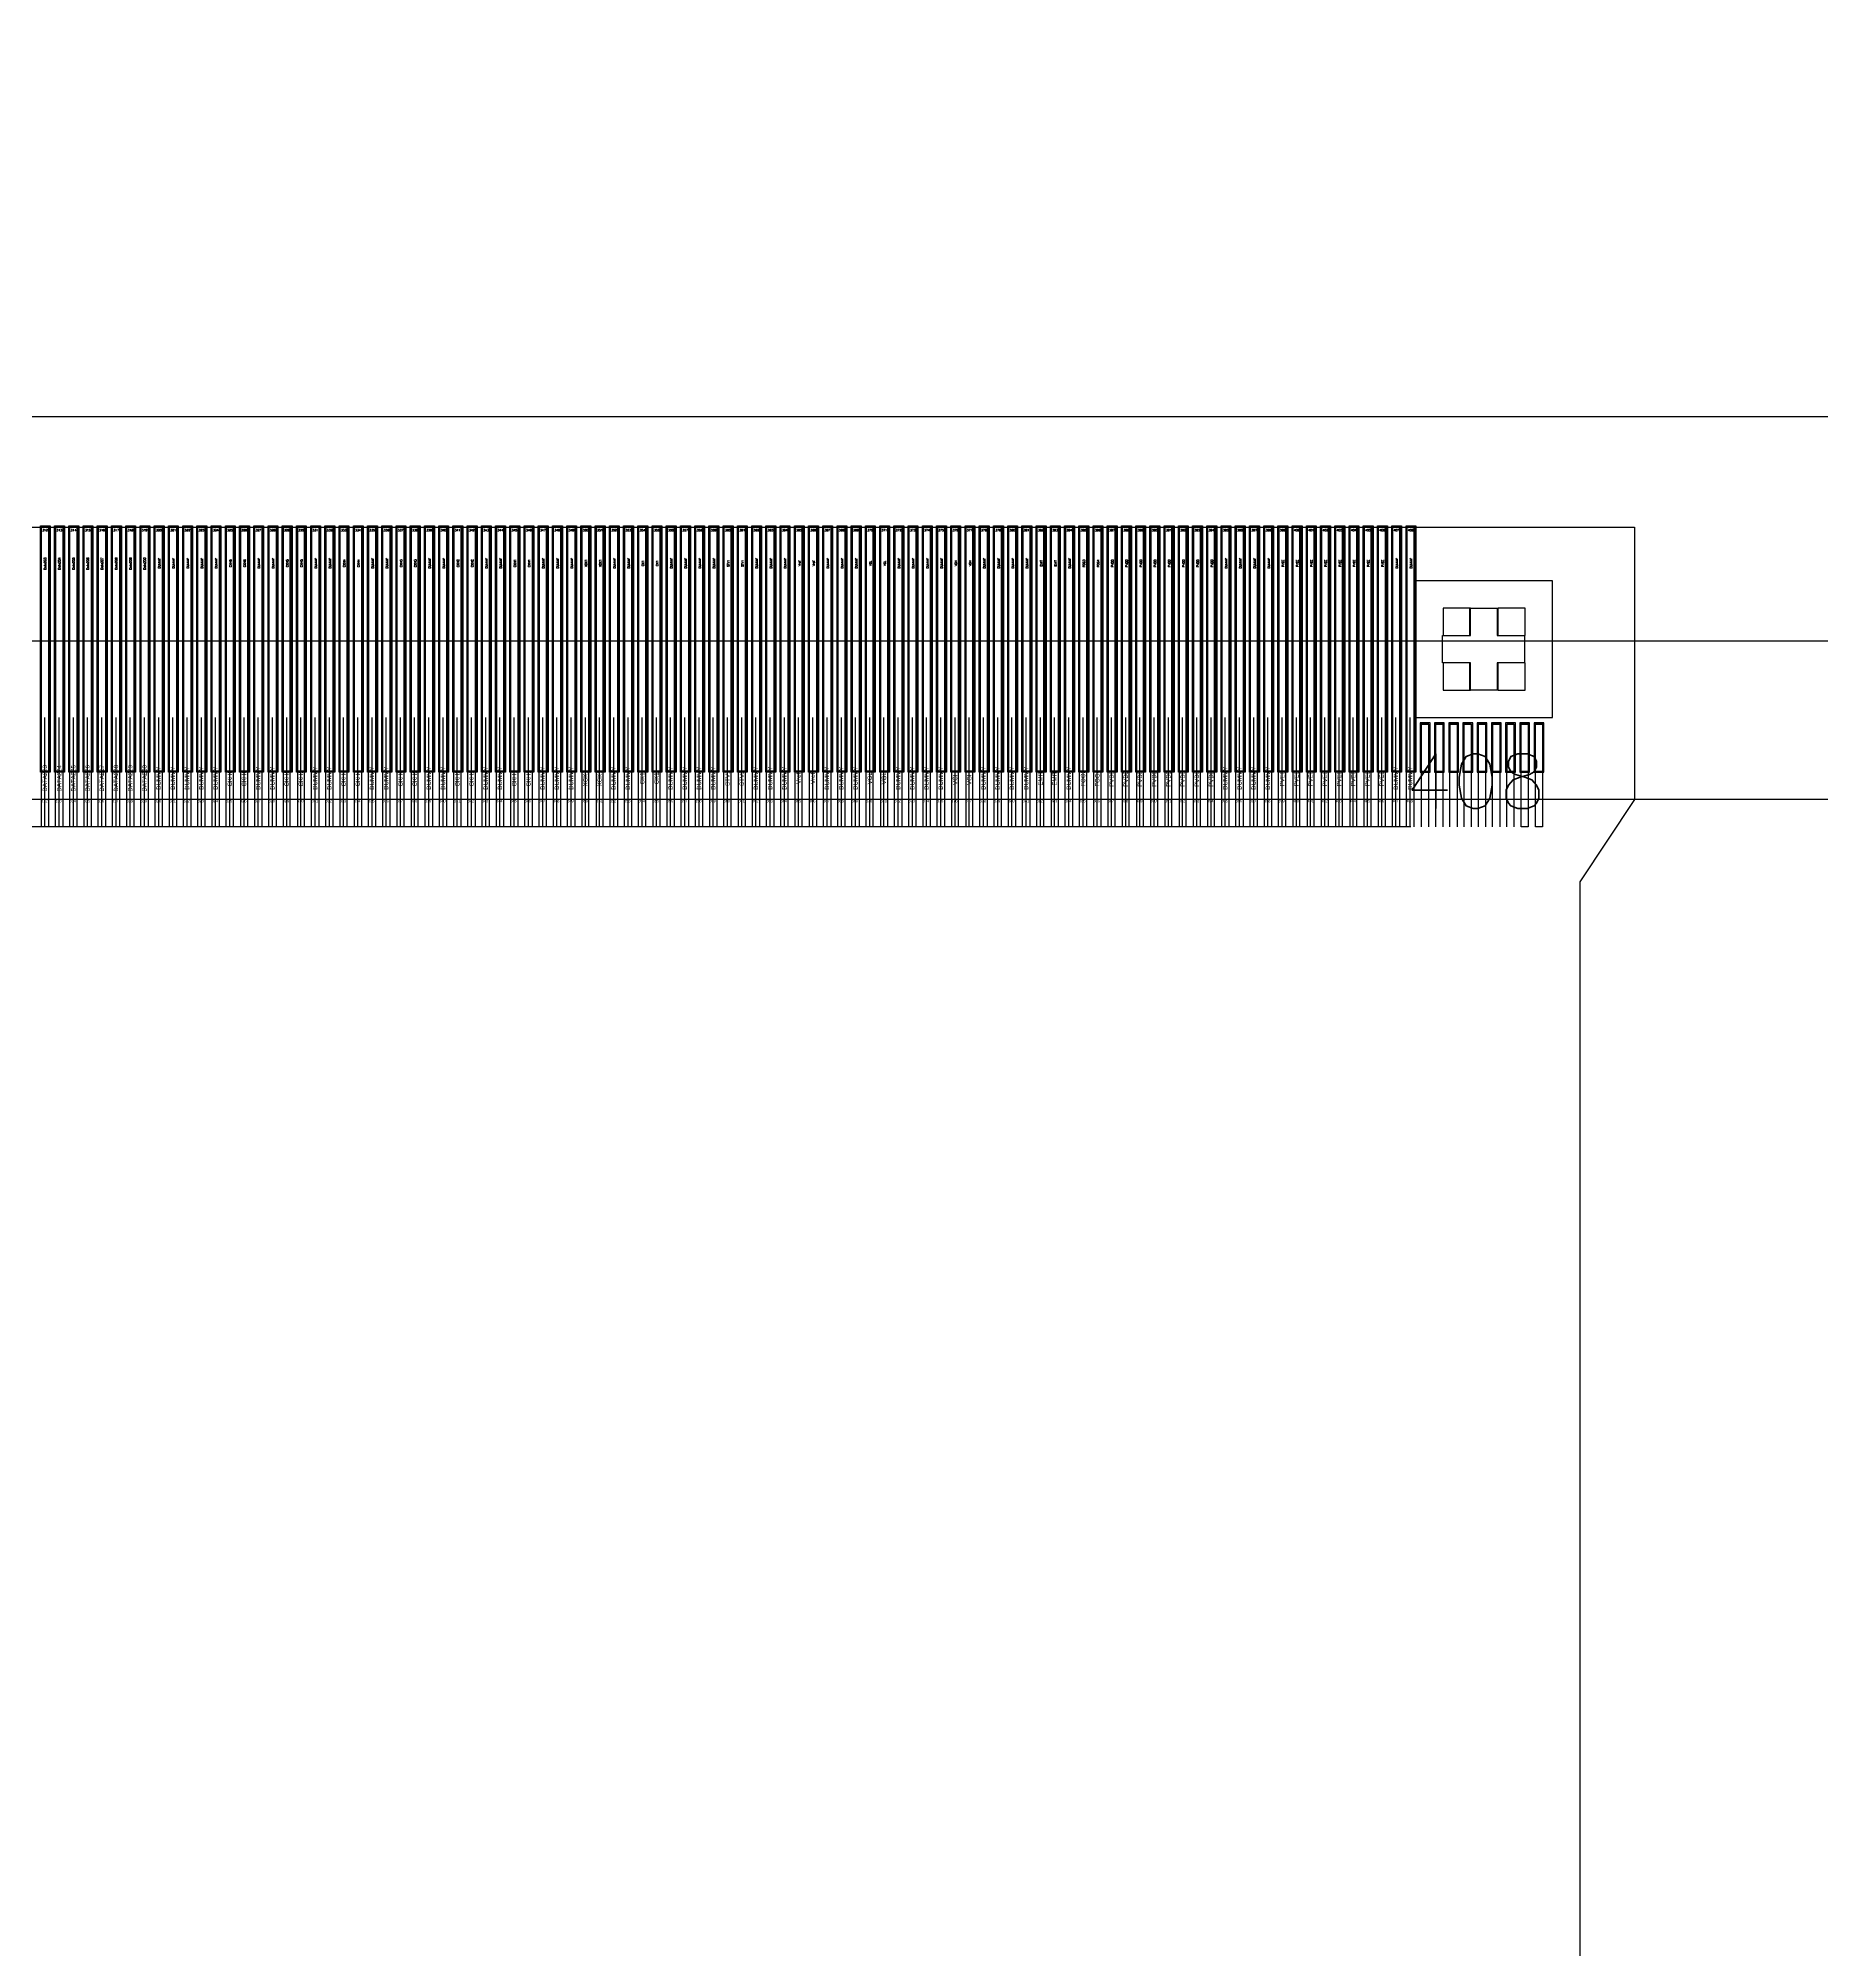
# Model space of a CAD drawing. Header units: millimetres. Extents: x -1677 to -687, y -1765 to -1070.
# Drawn here: x -1597.893 to -1594.633, y -1614.939 to -1611.446 of the extents above; entities that cross this region are included whole.
import ezdxf
from ezdxf.enums import TextEntityAlignment as Align

# ---------------------------------------------------------------- set-up
doc = ezdxf.new("R2010")
doc.units = ezdxf.units.MM
for name, color, linetype in [('01 Copper', 3, 'Continuous'), ('06 Leadnr', 6, 'Continuous'), ('07 Cutline', 4, 'Continuous'), ('12 Center_line', 1, 'Continuous'), ('COF', 4, 'Continuous'), ('L0', 1, 'Continuous'), ('L61', 4, 'Continuous'), ('L62', 40, 'Continuous'), ('lens', 6, 'Continuous')]:
    doc.layers.add(name, color=color, linetype=linetype)
doc.layers.add('10 OL pin no.', color=190, linetype='Continuous', lineweight=15)
doc.styles.add('MBC_Arial_Font', font='arial.ttf')
doc.styles.get("Standard").update_dxf_attribs({"font": 'txt.shx'})
doc.styles.add('TXT', font='txt.shx', dxfattribs={"bigfont": 'gbcbig.shx'})

# ---------------------------------------------------------------- blocks, each defined once
blk = doc.blocks.new('AAWERTERTERT')
at = {"layer": 'COF'}
for p, q in [((7011.1596, 3569.5125), (7011.1596, 3569.4625)), ((7011.2096, 3569.5125), (7011.1596, 3569.5125)), ((7011.2096, 3569.4625), (7011.2096, 3569.5125)), ((7011.1596, 3569.4625), (7011.1096, 3569.4625)), ((7011.1096, 3569.4625), (7011.1096, 3569.4125)), ((7011.2596, 3569.4625), (7011.2096, 3569.4625)), ((7011.2596, 3569.4125), (7011.2596, 3569.4625)), ((7011.1096, 3569.4125), (7011.1596, 3569.4125)), ((7011.1596, 3569.4125), (7011.1596, 3569.3625)), ((7011.2096, 3569.3625), (7011.2096, 3569.4125)), ((7011.2096, 3569.4125), (7011.2596, 3569.4125)), ((7011.1596, 3569.3625), (7011.2096, 3569.3625))]:
    blk.add_line(p, q, dxfattribs=at)
blk = doc.blocks.new('DFASDFAS')
at = {"layer": '01 Copper'}
for points in [[(-1330.8005, -1625.5686), (-1330.8005, -1625.0206)], [(-1330.7875, -1625.0206), (-1330.7875, -1625.5686)], [(-1330.7745, -1625.5686), (-1330.7745, -1625.0206)], [(-1330.7615, -1625.0206), (-1330.7615, -1625.5686)], [(-1330.7485, -1625.5686), (-1330.7485, -1625.0206)], [(-1330.7355, -1625.0206), (-1330.7355, -1625.5686)], [(-1330.7225, -1625.5686), (-1330.7225, -1625.0206)], [(-1330.7095, -1625.0206), (-1330.7095, -1625.5686)], [(-1330.6965, -1625.5686), (-1330.6965, -1625.0206)], [(-1330.6835, -1625.0206), (-1330.6835, -1625.5686)], [(-1330.6705, -1625.5686), (-1330.6705, -1625.0206)], [(-1330.6575, -1625.0206), (-1330.6575, -1625.5686)], [(-1330.6445, -1625.5686), (-1330.6445, -1625.0206)], [(-1330.6315, -1625.0206), (-1330.6315, -1625.5686)], [(-1330.6185, -1625.5686), (-1330.6185, -1625.0206)], [(-1330.6055, -1625.0206), (-1330.6055, -1625.5686)], [(-1330.5925, -1625.5686), (-1330.5925, -1625.0206)], [(-1330.5795, -1625.0206), (-1330.5795, -1625.5686)], [(-1330.5665, -1625.5686), (-1330.5665, -1625.0206)], [(-1330.5535, -1625.0206), (-1330.5535, -1625.5686)], [(-1330.5405, -1625.5686), (-1330.5405, -1625.0206)], [(-1330.5275, -1625.0206), (-1330.5275, -1625.5686)], [(-1330.5146, -1625.5686), (-1330.5146, -1625.0206)], [(-1330.5016, -1625.0206), (-1330.5016, -1625.5686)], [(-1330.4886, -1625.5686), (-1330.4886, -1625.0206)], [(-1330.4756, -1625.0206), (-1330.4756, -1625.5686)], [(-1330.4626, -1625.5686), (-1330.4626, -1625.0206)], [(-1330.4496, -1625.5686), (-1330.4496, -1625.0206)], [(-1330.4366, -1625.0206), (-1330.4366, -1625.5686)], [(-1330.4236, -1625.0206), (-1330.4236, -1625.5686)], [(-1330.4106, -1625.5686), (-1330.4106, -1625.0206)], [(-1330.3976, -1625.0206), (-1330.3976, -1625.5686)], [(-1330.3846, -1625.5686), (-1330.3846, -1625.0206)], [(-1330.3716, -1625.0206), (-1330.3716, -1625.5686)], [(-1330.3586, -1625.0206), (-1330.3586, -1625.5686)], [(-1330.3456, -1625.5686), (-1330.3456, -1625.0206)], [(-1330.3326, -1625.0206), (-1330.3326, -1625.5686)], [(-1330.3196, -1625.5686), (-1330.3196, -1625.0206)], [(-1330.3066, -1625.5686), (-1330.3066, -1625.0206)], [(-1330.2936, -1625.0206), (-1330.2936, -1625.5686)], [(-1330.2806, -1625.5686), (-1330.2806, -1625.0206)], [(-1330.2676, -1625.0206), (-1330.2676, -1625.5686)], [(-1330.2546, -1625.5686), (-1330.2546, -1625.0206)], [(-1330.2416, -1625.5686), (-1330.2416, -1625.0206)], [(-1330.2286, -1625.0206), (-1330.2286, -1625.5686)], [(-1330.2156, -1625.0206), (-1330.2156, -1625.5686)], [(-1330.2026, -1625.5686), (-1330.2026, -1625.0206)], [(-1330.1896, -1625.0206), (-1330.1896, -1625.5686)], [(-1330.1766, -1625.5686), (-1330.1766, -1625.0206)], [(-1330.1636, -1625.0206), (-1330.1636, -1625.5686)], [(-1330.1506, -1625.0206), (-1330.1506, -1625.5686)], [(-1330.1376, -1625.5686), (-1330.1376, -1625.0206)], [(-1330.1247, -1625.0206), (-1330.1247, -1625.5686)], [(-1330.1117, -1625.5686), (-1330.1117, -1625.0206)], [(-1330.0987, -1625.5686), (-1330.0987, -1625.0206)], [(-1330.0857, -1625.0206), (-1330.0857, -1625.5686)], [(-1330.0727, -1625.5686), (-1330.0727, -1625.0206)], [(-1330.0597, -1625.0206), (-1330.0597, -1625.5686)], [(-1330.0467, -1625.5686), (-1330.0467, -1625.0206)], [(-1330.0337, -1625.0206), (-1330.0337, -1625.5686)], [(-1330.0207, -1625.5686), (-1330.0207, -1625.0206)], [(-1330.0077, -1625.0206), (-1330.0077, -1625.5686)], [(-1329.9947, -1625.5686), (-1329.9947, -1625.0206)], [(-1329.9817, -1625.0206), (-1329.9817, -1625.5686)], [(-1329.9687, -1625.5686), (-1329.9687, -1625.0206)], [(-1329.9557, -1625.0206), (-1329.9557, -1625.5686)], [(-1329.9427, -1625.5686), (-1329.9427, -1625.0206)], [(-1329.9297, -1625.0206), (-1329.9297, -1625.5686)], [(-1329.9167, -1625.5686), (-1329.9167, -1625.0206)], [(-1329.9037, -1625.0206), (-1329.9037, -1625.5686)], [(-1329.8907, -1625.5686), (-1329.8907, -1625.0206)], [(-1329.8777, -1625.0206), (-1329.8777, -1625.5686)], [(-1329.8647, -1625.5686), (-1329.8647, -1625.0206)], [(-1329.8517, -1625.0206), (-1329.8517, -1625.5686)], [(-1329.8387, -1625.5686), (-1329.8387, -1625.0206)], [(-1329.8257, -1625.0206), (-1329.8257, -1625.5686)], [(-1329.8127, -1625.0206), (-1329.8127, -1625.5686)], [(-1329.7997, -1625.5686), (-1329.7997, -1625.0206)], [(-1329.7867, -1625.0206), (-1329.7867, -1625.5686)], [(-1329.7737, -1625.5686), (-1329.7737, -1625.0206)], [(-1329.7607, -1625.5686), (-1329.7607, -1625.0206)], [(-1329.7477, -1625.0206), (-1329.7477, -1625.5686)], [(-1329.7347, -1625.5686), (-1329.7347, -1625.0206)], [(-1329.7217, -1625.0206), (-1329.7217, -1625.5686)], [(-1329.7088, -1625.5686), (-1329.7088, -1625.0206)], [(-1329.6958, -1625.5686), (-1329.6958, -1625.0206)], [(-1329.6828, -1625.0206), (-1329.6828, -1625.5686)], [(-1329.6698, -1625.0206), (-1329.6698, -1625.5686)], [(-1329.6568, -1625.5686), (-1329.6568, -1625.0206)], [(-1329.6438, -1625.0206), (-1329.6438, -1625.5686)], [(-1329.6308, -1625.5686), (-1329.6308, -1625.0206)], [(-1329.6178, -1625.0206), (-1329.6178, -1625.5686)], [(-1329.6048, -1625.5686), (-1329.6048, -1625.0206)], [(-1329.5918, -1625.0206), (-1329.5918, -1625.5686)], [(-1329.5788, -1625.5686), (-1329.5788, -1625.0206)], [(-1329.5658, -1625.0206), (-1329.5658, -1625.5686)], [(-1329.5528, -1625.5686), (-1329.5528, -1625.0206)], [(-1329.5398, -1625.5686), (-1329.5398, -1625.0206)], [(-1329.5268, -1625.0206), (-1329.5268, -1625.5686)], [(-1329.5138, -1625.0206), (-1329.5138, -1625.5686)], [(-1329.5008, -1625.5686), (-1329.5008, -1625.0206)], [(-1329.4878, -1625.0206), (-1329.4878, -1625.5686)], [(-1329.4748, -1625.5686), (-1329.4748, -1625.0206)], [(-1329.4618, -1625.0206), (-1329.4618, -1625.5686)], [(-1329.4488, -1625.5686), (-1329.4488, -1625.0206)], [(-1329.4358, -1625.0206), (-1329.4358, -1625.5686)], [(-1329.4228, -1625.5686), (-1329.4228, -1625.0206)], [(-1329.4098, -1625.5686), (-1329.4098, -1625.0206)], [(-1329.3968, -1625.0206), (-1329.3968, -1625.5686)], [(-1329.3838, -1625.0206), (-1329.3838, -1625.5686)], [(-1329.3708, -1625.5686), (-1329.3708, -1625.0206)], [(-1329.3578, -1625.0206), (-1329.3578, -1625.5686)], [(-1329.3448, -1625.5686), (-1329.3448, -1625.0206)], [(-1329.3318, -1625.0206), (-1329.3318, -1625.5686)], [(-1329.3189, -1625.5686), (-1329.3189, -1625.0206)], [(-1329.3059, -1625.0206), (-1329.3059, -1625.5686)], [(-1329.2929, -1625.5686), (-1329.2929, -1625.0206)], [(-1329.2799, -1625.5686), (-1329.2799, -1625.0206)], [(-1329.2669, -1625.0206), (-1329.2669, -1625.5686)], [(-1329.2539, -1625.0206), (-1329.2539, -1625.5686)], [(-1329.2409, -1625.5686), (-1329.2409, -1625.0206)], [(-1329.2279, -1625.0206), (-1329.2279, -1625.5686)], [(-1329.2149, -1625.5686), (-1329.2149, -1625.0206)], [(-1329.2019, -1625.0206), (-1329.2019, -1625.5686)], [(-1329.1889, -1625.5686), (-1329.1889, -1625.0206)], [(-1329.1759, -1625.0206), (-1329.1759, -1625.5686)], [(-1329.1629, -1625.5686), (-1329.1629, -1625.0206)], [(-1329.1499, -1625.0206), (-1329.1499, -1625.5686)], [(-1329.1369, -1625.0206), (-1329.1369, -1625.5686)], [(-1329.1239, -1625.5686), (-1329.1239, -1625.0206)], [(-1329.1109, -1625.0206), (-1329.1109, -1625.5686)], [(-1329.0979, -1625.5686), (-1329.0979, -1625.0206)], [(-1329.0849, -1625.5686), (-1329.0849, -1625.0206)], [(-1329.0719, -1625.0206), (-1329.0719, -1625.5686)], [(-1329.0589, -1625.5686), (-1329.0589, -1625.0206)], [(-1329.0459, -1625.0206), (-1329.0459, -1625.5686)], [(-1329.0329, -1625.5686), (-1329.0329, -1625.0206)], [(-1329.0199, -1625.0206), (-1329.0199, -1625.5686)], [(-1329.0069, -1625.5686), (-1329.0069, -1625.0206)], [(-1328.9939, -1625.0206), (-1328.9939, -1625.5686)], [(-1328.9809, -1625.5686), (-1328.9809, -1625.0206)], [(-1328.9679, -1625.5686), (-1328.9679, -1625.0206)], [(-1328.9549, -1625.0206), (-1328.9549, -1625.5686)], [(-1328.9419, -1625.0206), (-1328.9419, -1625.5686)], [(-1328.929, -1625.5686), (-1328.929, -1625.0206)], [(-1328.916, -1625.0206), (-1328.916, -1625.5686)], [(-1328.903, -1625.5686), (-1328.903, -1625.0206)], [(-1328.89, -1625.0206), (-1328.89, -1625.5686)], [(-1328.877, -1625.5686), (-1328.877, -1625.0206)], [(-1328.864, -1625.0206), (-1328.864, -1625.5686)], [(-1328.851, -1625.0206), (-1328.851, -1625.5686)], [(-1328.838, -1625.5686), (-1328.838, -1625.0206)], [(-1328.825, -1625.0206), (-1328.825, -1625.5686)], [(-1328.812, -1625.5686), (-1328.812, -1625.0206)], [(-1328.799, -1625.0206), (-1328.799, -1625.5686)], [(-1328.786, -1625.5686), (-1328.786, -1625.0206)], [(-1328.773, -1625.0206), (-1328.773, -1625.5686)], [(-1328.76, -1625.5686), (-1328.76, -1625.0206)], [(-1328.747, -1625.0206), (-1328.747, -1625.5686)], [(-1328.734, -1625.5686), (-1328.734, -1625.0206)], [(-1328.721, -1625.0206), (-1328.721, -1625.5686)], [(-1328.708, -1625.5686), (-1328.708, -1625.0206)], [(-1328.695, -1625.0206), (-1328.695, -1625.5686)], [(-1328.682, -1625.5686), (-1328.682, -1625.0206)], [(-1328.669, -1625.0206), (-1328.669, -1625.5686)], [(-1328.656, -1625.5686), (-1328.656, -1625.0206)], [(-1328.643, -1625.5686), (-1328.643, -1625.0206)], [(-1328.63, -1625.0206), (-1328.63, -1625.5686)], [(-1328.617, -1625.5686), (-1328.617, -1625.0206)], [(-1328.604, -1625.0206), (-1328.604, -1625.5686)], [(-1328.591, -1625.5686), (-1328.591, -1625.0206)], [(-1328.578, -1625.0206), (-1328.578, -1625.5686)], [(-1328.565, -1625.5686), (-1328.565, -1625.0206)], [(-1328.552, -1625.0206), (-1328.552, -1625.5686)], [(-1328.539, -1625.5686), (-1328.539, -1625.0206)], [(-1328.526, -1625.5686), (-1328.526, -1625.0206)], [(-1328.5131, -1625.0206), (-1328.5131, -1625.5686)], [(-1328.5001, -1625.5686), (-1328.5001, -1625.0206)], [(-1328.4871, -1625.0206), (-1328.4871, -1625.5686)], [(-1328.4741, -1625.5686), (-1328.4741, -1625.0206)], [(-1328.4611, -1625.0206), (-1328.4611, -1625.5686)], [(-1328.4481, -1625.5686), (-1328.4481, -1625.0206)], [(-1328.4351, -1625.0206), (-1328.4351, -1625.5686)], [(-1328.4221, -1625.5686), (-1328.4221, -1625.0206)], [(-1328.4091, -1625.0206), (-1328.4091, -1625.5686)], [(-1328.3961, -1625.5686), (-1328.3961, -1625.0206)], [(-1328.3831, -1625.0206), (-1328.3831, -1625.5686)], [(-1328.3701, -1625.5686), (-1328.3701, -1625.0206)], [(-1328.3571, -1625.0206), (-1328.3571, -1625.5686)], [(-1328.3441, -1625.0206), (-1328.3441, -1625.5686)], [(-1328.3311, -1625.5686), (-1328.3311, -1625.0206)], [(-1328.3181, -1625.0206), (-1328.3181, -1625.5686)], [(-1328.3051, -1625.5686), (-1328.3051, -1625.0206)], [(-1328.2921, -1625.0206), (-1328.2921, -1625.5686)], [(-1328.2778, -1625.5686), (-1328.2778, -1625.3806), (-1328.2648, -1625.3806), (-1328.2648, -1625.5686)], [(-1328.2518, -1625.5686), (-1328.2518, -1625.3806), (-1328.2388, -1625.3806), (-1328.2388, -1625.5686)], [(-1328.2258, -1625.5686), (-1328.2258, -1625.3806), (-1328.2128, -1625.3806), (-1328.2128, -1625.5686)], [(-1328.1998, -1625.5686), (-1328.1998, -1625.3806), (-1328.1868, -1625.3806), (-1328.1868, -1625.5686)], [(-1328.1738, -1625.5686), (-1328.1738, -1625.3806), (-1328.1608, -1625.3806), (-1328.1608, -1625.5686)], [(-1328.1478, -1625.5686), (-1328.1478, -1625.3806), (-1328.1348, -1625.3806), (-1328.1348, -1625.5686)], [(-1328.1218, -1625.5686), (-1328.1218, -1625.3806), (-1328.1088, -1625.3806), (-1328.1088, -1625.5686)]]:
    blk.add_lwpolyline(points, dxfattribs=at)
for points in [[(-1328.0896, -1625.2186), (-1328.0896, -1625.2686), (-1328.1396, -1625.2686), (-1328.1396, -1625.3186), (-1328.1896, -1625.3186), (-1328.1896, -1625.2686), (-1328.2396, -1625.2686), (-1328.2396, -1625.2186), (-1328.1896, -1625.2186), (-1328.1896, -1625.1686), (-1328.1396, -1625.1686), (-1328.1396, -1625.2186)], [(-1328.0958, -1625.3806), (-1328.0828, -1625.3806), (-1328.0828, -1625.5686), (-1328.0958, -1625.5686)], [(-1328.0698, -1625.3806), (-1328.0568, -1625.3806), (-1328.0568, -1625.5686), (-1328.0698, -1625.5686)]]:
    blk.add_lwpolyline(points, close=True, dxfattribs=at)
at = {"layer": '07 Cutline'}
blk.add_lwpolyline([(-1339.2883, -1625.0206), (-1327.8883, -1625.0206), (-1327.8883, -1625.5186), (-1327.9883, -1625.6686), (-1327.9883, -1633.0101), (-1328.8596, -1634.5237), (-1328.8596, -1636.6123, -0.414214), (-1329.0596, -1636.8123), (-1340.1396, -1636.8123, -0.414214), (-1340.3396, -1636.6123), (-1340.3396, -1634.5237), (-1339.1883, -1633.0101), (-1339.1883, -1625.6686), (-1339.2883, -1625.5186)], format="xyb", close=True, dxfattribs=at)
at = {"layer": '12 Center_line'}
for p, q in [((-1330.794, -1625.5686), (-1330.794, -1625.3686)), ((-1330.768, -1625.5686), (-1330.768, -1625.3686)), ((-1330.742, -1625.5686), (-1330.742, -1625.3686)), ((-1330.716, -1625.5686), (-1330.716, -1625.3686)), ((-1330.69, -1625.5686), (-1330.69, -1625.3686)), ((-1330.664, -1625.5686), (-1330.664, -1625.3686)), ((-1330.638, -1625.5686), (-1330.638, -1625.3686)), ((-1330.612, -1625.5686), (-1330.612, -1625.3686)), ((-1330.586, -1625.5686), (-1330.586, -1625.3686)), ((-1330.56, -1625.5686), (-1330.56, -1625.3686)), ((-1330.534, -1625.5686), (-1330.534, -1625.3686)), ((-1330.5081, -1625.5686), (-1330.5081, -1625.3686)), ((-1330.4821, -1625.5686), (-1330.4821, -1625.3686)), ((-1330.4561, -1625.5686), (-1330.4561, -1625.3686)), ((-1330.4301, -1625.5686), (-1330.4301, -1625.3686)), ((-1330.4041, -1625.5686), (-1330.4041, -1625.3686)), ((-1330.3781, -1625.5686), (-1330.3781, -1625.3686)), ((-1330.3521, -1625.5686), (-1330.3521, -1625.3686)), ((-1330.3261, -1625.5686), (-1330.3261, -1625.3686)), ((-1330.3001, -1625.5686), (-1330.3001, -1625.3686)), ((-1330.2741, -1625.5686), (-1330.2741, -1625.3686)), ((-1330.2481, -1625.5686), (-1330.2481, -1625.3686)), ((-1330.2221, -1625.5686), (-1330.2221, -1625.3686)), ((-1330.1961, -1625.5686), (-1330.1961, -1625.3686)), ((-1330.1701, -1625.5686), (-1330.1701, -1625.3686)), ((-1330.1441, -1625.5686), (-1330.1441, -1625.3686)), ((-1330.1182, -1625.5686), (-1330.1182, -1625.3686)), ((-1330.0922, -1625.5686), (-1330.0922, -1625.3686)), ((-1330.0662, -1625.5686), (-1330.0662, -1625.3686)), ((-1330.0402, -1625.5686), (-1330.0402, -1625.3686)), ((-1330.0142, -1625.5686), (-1330.0142, -1625.3686)), ((-1329.9882, -1625.5686), (-1329.9882, -1625.3686)), ((-1329.9622, -1625.5686), (-1329.9622, -1625.3686)), ((-1329.9362, -1625.5686), (-1329.9362, -1625.3686)), ((-1329.9102, -1625.5686), (-1329.9102, -1625.3686)), ((-1329.8842, -1625.5686), (-1329.8842, -1625.3686)), ((-1329.8582, -1625.5686), (-1329.8582, -1625.3686)), ((-1329.8322, -1625.5686), (-1329.8322, -1625.3686)), ((-1329.8062, -1625.5686), (-1329.8062, -1625.3686)), ((-1329.7802, -1625.5686), (-1329.7802, -1625.3686)), ((-1329.7542, -1625.5686), (-1329.7542, -1625.3686)), ((-1329.7282, -1625.5686), (-1329.7282, -1625.3686)), ((-1329.7023, -1625.5686), (-1329.7023, -1625.3686)), ((-1329.6763, -1625.5686), (-1329.6763, -1625.3686)), ((-1329.6503, -1625.5686), (-1329.6503, -1625.3686)), ((-1329.6243, -1625.5686), (-1329.6243, -1625.3686)), ((-1329.5983, -1625.5686), (-1329.5983, -1625.3686)), ((-1329.5723, -1625.5686), (-1329.5723, -1625.3686)), ((-1329.5463, -1625.5686), (-1329.5463, -1625.3686)), ((-1329.5203, -1625.5686), (-1329.5203, -1625.3686)), ((-1329.4943, -1625.5686), (-1329.4943, -1625.3686)), ((-1329.4683, -1625.5686), (-1329.4683, -1625.3686)), ((-1329.4423, -1625.5686), (-1329.4423, -1625.3686)), ((-1329.4163, -1625.5686), (-1329.4163, -1625.3686)), ((-1329.3903, -1625.5686), (-1329.3903, -1625.3686)), ((-1329.3643, -1625.5686), (-1329.3643, -1625.3686)), ((-1329.3383, -1625.5686), (-1329.3383, -1625.3686)), ((-1329.3124, -1625.5686), (-1329.3124, -1625.3686)), ((-1329.2864, -1625.5686), (-1329.2864, -1625.3686)), ((-1329.2604, -1625.5686), (-1329.2604, -1625.3686)), ((-1329.2344, -1625.5686), (-1329.2344, -1625.3686)), ((-1329.2084, -1625.5686), (-1329.2084, -1625.3686)), ((-1329.1824, -1625.5686), (-1329.1824, -1625.3686)), ((-1329.1564, -1625.5686), (-1329.1564, -1625.3686)), ((-1329.1304, -1625.5686), (-1329.1304, -1625.3686)), ((-1329.1044, -1625.5686), (-1329.1044, -1625.3686)), ((-1329.0784, -1625.5686), (-1329.0784, -1625.3686)), ((-1329.0524, -1625.5686), (-1329.0524, -1625.3686)), ((-1329.0264, -1625.5686), (-1329.0264, -1625.3686)), ((-1329.0004, -1625.5686), (-1329.0004, -1625.3686)), ((-1328.9744, -1625.5686), (-1328.9744, -1625.3686)), ((-1328.9484, -1625.5686), (-1328.9484, -1625.3686)), ((-1328.9225, -1625.5686), (-1328.9225, -1625.3686)), ((-1328.8965, -1625.5686), (-1328.8965, -1625.3686)), ((-1328.8705, -1625.5686), (-1328.8705, -1625.3686)), ((-1328.8445, -1625.5686), (-1328.8445, -1625.3686)), ((-1328.8185, -1625.5686), (-1328.8185, -1625.3686)), ((-1328.7925, -1625.5686), (-1328.7925, -1625.3686)), ((-1328.7665, -1625.5686), (-1328.7665, -1625.3686)), ((-1328.7405, -1625.5686), (-1328.7405, -1625.3686)), ((-1328.7145, -1625.5686), (-1328.7145, -1625.3686)), ((-1328.6885, -1625.5686), (-1328.6885, -1625.3686)), ((-1328.6625, -1625.5686), (-1328.6625, -1625.3686)), ((-1328.6365, -1625.5686), (-1328.6365, -1625.3686)), ((-1328.6105, -1625.5686), (-1328.6105, -1625.3686)), ((-1328.5845, -1625.5686), (-1328.5845, -1625.3686)), ((-1328.5585, -1625.5686), (-1328.5585, -1625.3686)), ((-1328.5325, -1625.5686), (-1328.5325, -1625.3686)), ((-1328.5066, -1625.5686), (-1328.5066, -1625.3686)), ((-1328.4806, -1625.5686), (-1328.4806, -1625.3686)), ((-1328.4546, -1625.5686), (-1328.4546, -1625.3686)), ((-1328.4286, -1625.5686), (-1328.4286, -1625.3686)), ((-1328.4026, -1625.5686), (-1328.4026, -1625.3686)), ((-1328.3766, -1625.5686), (-1328.3766, -1625.3686)), ((-1328.3506, -1625.5686), (-1328.3506, -1625.3686)), ((-1328.3246, -1625.5686), (-1328.3246, -1625.3686)), ((-1328.2986, -1625.5686), (-1328.2986, -1625.3686)), ((-1328.2973, -1625.5686), (-1338.8793, -1625.5686))]:
    blk.add_line(p, q, dxfattribs=at)
at = {"layer": 'COF', "xscale": -1}
blk.add_blockref('AAWERTERTERT', (5683.0199, -5194.681), dxfattribs=at)
at = {"layer": '06 Leadnr', "style": 'MBC_Arial_Font'}
for s, p in [('DATA223', (-1330.7942, -1625.4797)), ('DATA224', (-1330.768, -1625.4797)), ('DATA225', (-1330.7422, -1625.4797)), ('DATA226', (-1330.7162, -1625.4797)), ('DATA227', (-1330.6901, -1625.4797)), ('DATA228', (-1330.6642, -1625.4797)), ('DATA229', (-1330.6382, -1625.4797)), ('DATA230', (-1330.6122, -1625.4797)), ('DUMMY', (-1330.5862, -1625.4797)), ('DUMMY', (-1330.5603, -1625.4797)), ('DUMMY', (-1330.5343, -1625.4797)), ('DUMMY', (-1330.5083, -1625.4797)), ('DUMMY', (-1330.4823, -1625.4797)), ('CKH6', (-1330.4561, -1625.4797)), ('CKH6', (-1330.4301, -1625.4797)), ('DUMMY', (-1330.4043, -1625.4797)), ('DUMMY', (-1330.3783, -1625.4797)), ('CKH5', (-1330.3522, -1625.4797)), ('CKH5', (-1330.3262, -1625.4797)), ('DUMMY', (-1330.3003, -1625.4797)), ('DUMMY', (-1330.2743, -1625.4797)), ('CKH4', (-1330.2482, -1625.4797)), ('CKH4', (-1330.2222, -1625.4797)), ('DUMMY', (-1330.1963, -1625.4797)), ('DUMMY', (-1330.1704, -1625.4797)), ('CKH3', (-1330.1442, -1625.4797)), ('CKH3', (-1330.1182, -1625.4797)), ('DUMMY', (-1330.0924, -1625.4797)), ('DUMMY', (-1330.0664, -1625.4797)), ('CKH2', (-1330.0402, -1625.4797)), ('CKH2', (-1330.0143, -1625.4797)), ('DUMMY', (-1329.9884, -1625.4797)), ('DUMMY', (-1329.9624, -1625.4797)), ('CKH1', (-1329.9363, -1625.4797)), ('CKH1', (-1329.9103, -1625.4797)), ('DUMMY', (-1329.8844, -1625.4797)), ('DUMMY', (-1329.8584, -1625.4797)), ('DUMMY', (-1329.8324, -1625.4797)), ('XCK1', (-1329.8063, -1625.4797)), ('XCK1', (-1329.7803, -1625.4797)), ('DUMMY', (-1329.7545, -1625.4797)), ('DUMMY', (-1329.7285, -1625.4797)), ('CK1', (-1329.7023, -1625.4797)), ('CK1', (-1329.6763, -1625.4797)), ('DUMMY', (-1329.6505, -1625.4797)), ('DUMMY', (-1329.6245, -1625.4797)), ('DUMMY', (-1329.5985, -1625.4797)), ('DUMMY', (-1329.5725, -1625.4797)), ('STV1', (-1329.5464, -1625.4797)), ('STV1', (-1329.5204, -1625.4797)), ('DUMMY', (-1329.4945, -1625.4797)), ('DUMMY', (-1329.4685, -1625.4797)), ('DUMMY', (-1329.4425, -1625.4797)), ('Vref', (-1329.4164, -1625.4797)), ('Vref', (-1329.3904, -1625.4797)), ('DUMMY', (-1329.3646, -1625.4797)), ('DUMMY', (-1329.3386, -1625.4797)), ('DUMMY', (-1329.3126, -1625.4797)), ('VGL', (-1329.2864, -1625.4797)), ('VGL', (-1329.2604, -1625.4797)), ('DUMMY', (-1329.2346, -1625.4797)), ('DUMMY', (-1329.2086, -1625.4797)), ('DUMMY', (-1329.1826, -1625.4797)), ('DUMMY', (-1329.1566, -1625.4797)), ('VGH', (-1329.1305, -1625.4797)), ('VGH', (-1329.1045, -1625.4797)), ('DUMMY', (-1329.0786, -1625.4797)), ('DUMMY', (-1329.0526, -1625.4797)), ('DUMMY', (-1329.0266, -1625.4797)), ('DUMMY', (-1329.0006, -1625.4797)), ('EMIT', (-1328.9745, -1625.4797)), ('EMIT', (-1328.9485, -1625.4797)), ('DUMMY', (-1328.9227, -1625.4797)), ('FOG3', (-1328.8965, -1625.4797)), ('FOG4', (-1328.8705, -1625.4797)), ('PVDD', (-1328.8445, -1625.4797)), ('PVDD', (-1328.8186, -1625.4797)), ('PVDD', (-1328.7926, -1625.4797)), ('PVDD', (-1328.7666, -1625.4797)), ('PVDD', (-1328.7406, -1625.4797)), ('PVDD', (-1328.7146, -1625.4797)), ('PVDD', (-1328.6886, -1625.4797)), ('PVDD', (-1328.6626, -1625.4797)), ('DUMMY', (-1328.6367, -1625.4797)), ('DUMMY', (-1328.6107, -1625.4797)), ('DUMMY', (-1328.5847, -1625.4797)), ('DUMMY', (-1328.5588, -1625.4797)), ('PVEE', (-1328.5326, -1625.4797)), ('PVEE', (-1328.5066, -1625.4797)), ('PVEE', (-1328.4806, -1625.4797)), ('PVEE', (-1328.4546, -1625.4797)), ('PVEE', (-1328.4286, -1625.4797)), ('PVEE', (-1328.4027, -1625.4797)), ('PVEE', (-1328.3767, -1625.4797)), ('PVEE', (-1328.3507, -1625.4797)), ('DUMMY', (-1328.3248, -1625.4797)), ('DUMMY', (-1328.2988, -1625.4797))]:
    blk.add_text(s, height=0.008, rotation=90, dxfattribs=at).set_placement(p, align=Align.MIDDLE_CENTER)
at = {"layer": '10 OL pin no.', "style": 'MBC_Arial_Font'}
for s, p in [('312', (-1330.801, -1625.5235)), ('313', (-1330.7751, -1625.5235)), ('314', (-1330.7491, -1625.5235)), ('315', (-1330.7231, -1625.5235)), ('316', (-1330.6971, -1625.5235)), ('317', (-1330.6711, -1625.5235)), ('318', (-1330.6451, -1625.5235)), ('319', (-1330.6191, -1625.5235)), ('320', (-1330.5931, -1625.5235)), ('321', (-1330.5662, -1625.5235)), ('322', (-1330.5411, -1625.5235)), ('323', (-1330.5152, -1625.5235)), ('324', (-1330.4891, -1625.5235)), ('325', (-1330.4632, -1625.5235)), ('326', (-1330.4372, -1625.5235)), ('327', (-1330.4112, -1625.5235)), ('328', (-1330.3852, -1625.5235)), ('329', (-1330.3592, -1625.5235)), ('330', (-1330.3332, -1625.5235)), ('331', (-1330.3062, -1625.5235)), ('332', (-1330.2812, -1625.5235)), ('333', (-1330.2552, -1625.5235)), ('334', (-1330.2292, -1625.5235)), ('335', (-1330.2033, -1625.5235)), ('336', (-1330.1772, -1625.5235)), ('337', (-1330.1512, -1625.5235)), ('338', (-1330.1253, -1625.5235)), ('339', (-1330.0993, -1625.5235)), ('340', (-1330.0733, -1625.5235)), ('341', (-1330.0463, -1625.5235)), ('342', (-1330.0212, -1625.5235)), ('343', (-1329.9953, -1625.5235)), ('344', (-1329.9693, -1625.5235)), ('345', (-1329.9433, -1625.5235)), ('346', (-1329.9173, -1625.5235)), ('347', (-1329.8913, -1625.5235)), ('348', (-1329.8653, -1625.5235)), ('349', (-1329.8393, -1625.5235)), ('350', (-1329.8133, -1625.5235)), ('351', (-1329.7864, -1625.5235)), ('352', (-1329.7613, -1625.5235)), ('353', (-1329.7354, -1625.5235)), ('354', (-1329.7093, -1625.5235)), ('355', (-1329.6834, -1625.5235)), ('356', (-1329.6574, -1625.5235)), ('357', (-1329.6314, -1625.5235)), ('358', (-1329.6054, -1625.5235)), ('359', (-1329.5794, -1625.5235)), ('360', (-1329.5534, -1625.5235)), ('361', (-1329.5264, -1625.5235)), ('362', (-1329.5014, -1625.5235)), ('363', (-1329.4754, -1625.5235)), ('364', (-1329.4494, -1625.5235)), ('365', (-1329.4235, -1625.5235)), ('366', (-1329.3974, -1625.5235)), ('367', (-1329.3714, -1625.5235)), ('368', (-1329.3455, -1625.5235)), ('369', (-1329.3195, -1625.5235)), ('370', (-1329.2934, -1625.5235)), ('371', (-1329.2665, -1625.5235)), ('372', (-1329.2414, -1625.5235)), ('373', (-1329.2155, -1625.5235)), ('374', (-1329.1895, -1625.5235)), ('375', (-1329.1635, -1625.5235)), ('376', (-1329.1375, -1625.5235)), ('377', (-1329.1115, -1625.5235)), ('378', (-1329.0855, -1625.5235)), ('379', (-1329.0595, -1625.5235)), ('380', (-1329.0335, -1625.5235)), ('381', (-1329.0066, -1625.5235)), ('382', (-1328.9815, -1625.5235)), ('383', (-1328.9555, -1625.5235)), ('384', (-1328.9295, -1625.5235)), ('385', (-1328.9036, -1625.5235)), ('386', (-1328.8776, -1625.5235)), ('387', (-1328.8516, -1625.5235)), ('388', (-1328.8256, -1625.5235)), ('389', (-1328.7996, -1625.5235)), ('390', (-1328.7736, -1625.5235)), ('391', (-1328.7466, -1625.5235)), ('392', (-1328.7216, -1625.5235)), ('393', (-1328.6956, -1625.5235)), ('394', (-1328.6696, -1625.5235)), ('395', (-1328.6437, -1625.5235)), ('396', (-1328.6176, -1625.5235)), ('397', (-1328.5916, -1625.5235)), ('398', (-1328.5657, -1625.5235)), ('399', (-1328.5397, -1625.5235)), ('400', (-1328.5134, -1625.5235)), ('401', (-1328.4865, -1625.5235)), ('402', (-1328.4614, -1625.5235)), ('403', (-1328.4355, -1625.5235)), ('404', (-1328.4095, -1625.5235)), ('405', (-1328.3835, -1625.5235)), ('406', (-1328.3575, -1625.5235)), ('407', (-1328.3315, -1625.5235)), ('408', (-1328.3055, -1625.5235))]:
    blk.add_text(s, height=0.005, dxfattribs=at).set_placement(p)
blk = doc.blocks.new('COF pad unit')
at = {"color": 3}
blk.add_lwpolyline([(280.5289, 549.929), (280.5429, 549.929), (280.5429, 549.483), (280.5289, 549.483)], close=True, dxfattribs=at)
at = {"layer": 'L61', "color": 1}
blk.add_lwpolyline([(280.5269, 549.931), (280.5449, 549.931), (280.5449, 549.481), (280.5269, 549.481)], close=True, dxfattribs=at)
blk = doc.blocks.new('COF mark')
at = {"layer": 'L0'}
for points in [[(280.244, 549.8477), (280.494, 549.8477), (280.494, 550.0977), (280.244, 550.0977), (280.244, 549.8477)], [(280.294, 549.9977), (280.344, 549.9977), (280.344, 550.0477), (280.294, 550.0477), (280.294, 549.9977)], [(280.394, 549.9977), (280.444, 549.9977), (280.444, 550.0477), (280.394, 550.0477), (280.394, 549.9977)], [(280.294, 549.8977), (280.344, 549.8977), (280.344, 549.9477), (280.294, 549.9477), (280.294, 549.8977)], [(280.394, 549.8977), (280.444, 549.8977), (280.444, 549.9477), (280.394, 549.9477), (280.394, 549.8977)]]:
    blk.add_lwpolyline(points, close=True, dxfattribs=at)
blk = doc.blocks.new('Dummy_cof all')
at = {"color": 1}
for points in [[(423.7636, 549.3409), (423.7816, 549.3409), (423.7816, 549.4309), (423.7636, 549.4309)], [(423.7896, 549.3409), (423.8076, 549.3409), (423.8076, 549.4309), (423.7896, 549.4309)], [(423.8156, 549.3409), (423.8336, 549.3409), (423.8336, 549.4309), (423.8156, 549.4309)], [(423.8416, 549.3409), (423.8596, 549.3409), (423.8596, 549.4309), (423.8416, 549.4309)], [(423.8676, 549.3409), (423.8856, 549.3409), (423.8856, 549.4309), (423.8676, 549.4309)], [(423.8936, 549.3409), (423.9116, 549.3409), (423.9116, 549.4309), (423.8936, 549.4309)], [(423.9196, 549.3409), (423.9376, 549.3409), (423.9376, 549.4309), (423.9196, 549.4309)], [(423.9456, 549.3409), (423.9636, 549.3409), (423.9636, 549.4309), (423.9456, 549.4309)], [(423.9716, 549.3409), (423.9896, 549.3409), (423.9896, 549.4309), (423.9716, 549.4309)]]:
    blk.add_lwpolyline(points, close=True, dxfattribs=at)
at = {"color": 3}
for points in [[(423.7656, 549.3429), (423.7796, 549.3429), (423.7796, 549.4289), (423.7656, 549.4289)], [(423.7916, 549.3429), (423.8056, 549.3429), (423.8056, 549.4289), (423.7916, 549.4289)], [(423.8176, 549.3429), (423.8316, 549.3429), (423.8316, 549.4289), (423.8176, 549.4289)], [(423.8436, 549.3429), (423.8576, 549.3429), (423.8576, 549.4289), (423.8436, 549.4289)], [(423.8696, 549.3429), (423.8836, 549.3429), (423.8836, 549.4289), (423.8696, 549.4289)], [(423.8956, 549.3429), (423.9096, 549.3429), (423.9096, 549.4289), (423.8956, 549.4289)], [(423.9216, 549.3429), (423.9356, 549.3429), (423.9356, 549.4289), (423.9216, 549.4289)], [(423.9476, 549.3429), (423.9616, 549.3429), (423.9616, 549.4289), (423.9476, 549.4289)], [(423.9736, 549.3429), (423.9876, 549.3429), (423.9876, 549.4289), (423.9736, 549.4289)]]:
    blk.add_lwpolyline(points, close=True, dxfattribs=at)
blk = doc.blocks.new('AFDAFDD')
at = {"color": 1}
blk.add_line((-1725.307, -1612.1371), (-1689.3854, -1612.1371), dxfattribs=at)
at = {"layer": 'L61', "color": 1}
blk.add_lwpolyline([(-1723.4362, -1573.7571), (-1691.2562, -1573.7571, -0.414214), (-1688.4062, -1576.6071), (-1688.4062, -1609.9871, -0.414214), (-1691.2562, -1612.8371), (-1723.4362, -1612.8371, -0.414214), (-1726.2862, -1609.9871), (-1726.2862, -1576.6071, -0.414214)], format="xyb", close=True, dxfattribs=at)
at = {"color": 3}
for name, p in [('COF pad unit', (-1985.0871, -2162.2681)), ('COF pad unit', (-1985.0611, -2162.2681)), ('COF pad unit', (-1985.0351, -2162.2681)), ('COF pad unit', (-1985.0091, -2162.2681)), ('COF pad unit', (-1984.9831, -2162.2681)), ('COF pad unit', (-1984.9571, -2162.2681)), ('COF pad unit', (-1984.9311, -2162.2681)), ('COF pad unit', (-1984.9051, -2162.2681)), ('COF pad unit', (-1984.8791, -2162.2681)), ('COF pad unit', (-1984.8531, -2162.2681)), ('COF pad unit', (-1984.8271, -2162.2681)), ('COF pad unit', (-1984.8011, -2162.2681)), ('COF pad unit', (-1984.7751, -2162.2681)), ('COF pad unit', (-1984.7491, -2162.2681)), ('COF pad unit', (-1984.7231, -2162.2681)), ('COF pad unit', (-1984.6971, -2162.2681)), ('COF pad unit', (-1984.6711, -2162.2681)), ('COF pad unit', (-1984.6451, -2162.2681)), ('COF pad unit', (-1984.6191, -2162.2681)), ('COF pad unit', (-1984.5931, -2162.2681)), ('COF pad unit', (-1984.5671, -2162.2681)), ('COF pad unit', (-1984.5411, -2162.2681)), ('COF pad unit', (-1984.5151, -2162.2681)), ('COF pad unit', (-1984.4891, -2162.2681)), ('COF pad unit', (-1984.4631, -2162.2681)), ('COF pad unit', (-1984.4371, -2162.2681)), ('COF pad unit', (-1984.4111, -2162.2681)), ('COF pad unit', (-1984.3851, -2162.2681)), ('COF pad unit', (-1984.3591, -2162.2681)), ('COF pad unit', (-1984.3331, -2162.2681)), ('COF pad unit', (-1984.3071, -2162.2681)), ('COF pad unit', (-1984.2811, -2162.2681)), ('COF pad unit', (-1984.2551, -2162.2681)), ('COF pad unit', (-1984.2291, -2162.2681)), ('COF pad unit', (-1984.2031, -2162.2681)), ('COF pad unit', (-1984.1771, -2162.2681)), ('COF pad unit', (-1984.1511, -2162.2681)), ('COF pad unit', (-1984.1251, -2162.2681)), ('COF pad unit', (-1984.0991, -2162.2681)), ('COF pad unit', (-1984.0731, -2162.2681)), ('COF pad unit', (-1984.0471, -2162.2681)), ('COF pad unit', (-1984.0211, -2162.2681)), ('COF pad unit', (-1983.9951, -2162.2681)), ('COF pad unit', (-1983.9691, -2162.2681)), ('COF pad unit', (-1983.9431, -2162.2681)), ('COF pad unit', (-1983.9171, -2162.2681)), ('COF pad unit', (-1983.8911, -2162.2681)), ('COF pad unit', (-1983.8651, -2162.2681)), ('COF pad unit', (-1983.8391, -2162.2681)), ('COF pad unit', (-1983.8131, -2162.2681)), ('COF pad unit', (-1983.7871, -2162.2681)), ('COF pad unit', (-1983.7611, -2162.2681)), ('COF pad unit', (-1983.7351, -2162.2681)), ('COF pad unit', (-1983.7091, -2162.2681)), ('COF pad unit', (-1983.6831, -2162.2681)), ('COF pad unit', (-1983.6571, -2162.2681)), ('COF pad unit', (-1983.6311, -2162.2681)), ('COF pad unit', (-1983.6051, -2162.2681)), ('COF pad unit', (-1983.5791, -2162.2681)), ('COF pad unit', (-1983.5531, -2162.2681)), ('COF pad unit', (-1983.5271, -2162.2681)), ('COF pad unit', (-1983.5011, -2162.2681)), ('COF pad unit', (-1983.4751, -2162.2681)), ('COF pad unit', (-1983.4491, -2162.2681)), ('COF pad unit', (-1983.4231, -2162.2681)), ('COF pad unit', (-1983.3971, -2162.2681)), ('COF pad unit', (-1983.3711, -2162.2681)), ('COF pad unit', (-1983.3451, -2162.2681)), ('COF pad unit', (-1983.3191, -2162.2681)), ('COF pad unit', (-1983.2931, -2162.2681)), ('COF pad unit', (-1983.2671, -2162.2681)), ('COF pad unit', (-1983.2411, -2162.2681)), ('COF pad unit', (-1983.2151, -2162.2681)), ('COF pad unit', (-1983.1891, -2162.2681)), ('COF pad unit', (-1983.1631, -2162.2681)), ('COF pad unit', (-1983.1371, -2162.2681)), ('COF pad unit', (-1983.1111, -2162.2681)), ('COF pad unit', (-1983.0851, -2162.2681)), ('COF pad unit', (-1983.0591, -2162.2681)), ('COF pad unit', (-1983.0331, -2162.2681)), ('COF pad unit', (-1983.0071, -2162.2681)), ('COF pad unit', (-1982.9811, -2162.2681)), ('COF pad unit', (-1982.9551, -2162.2681)), ('COF pad unit', (-1982.9291, -2162.2681)), ('COF pad unit', (-1982.9031, -2162.2681)), ('COF pad unit', (-1982.8771, -2162.2681)), ('COF pad unit', (-1982.8511, -2162.2681)), ('COF pad unit', (-1982.8251, -2162.2681)), ('COF pad unit', (-1982.7991, -2162.2681)), ('COF pad unit', (-1982.7731, -2162.2681)), ('COF pad unit', (-1982.7471, -2162.2681)), ('COF pad unit', (-1982.7211, -2162.2681)), ('COF pad unit', (-1982.6951, -2162.2681)), ('COF pad unit', (-1982.6691, -2162.2681)), ('COF pad unit', (-1982.6431, -2162.2681)), ('COF pad unit', (-1982.6171, -2162.2681)), ('COF pad unit', (-1982.5911, -2162.2681)), ('COF mark', (-1982.2902, -2162.5349))]:
    blk.add_blockref(name, p, dxfattribs=at)
blk.add_blockref('Dummy_cof all', (-2125.8018, -2162.1281))
at = {"insert": (-1702.0655, -1612.7534), "char_height": 0.1, "width": 0.097356, "attachment_point": 1}
blk.add_mtext('408', dxfattribs=at)
at = {"layer": 'L62', "style": 'TXT'}
for s, p in [('312', (-1704.5518, -1612.3448)), ('313', (-1704.5258, -1612.3448)), ('314', (-1704.4998, -1612.3448)), ('315', (-1704.4738, -1612.3448)), ('316', (-1704.4478, -1612.3448)), ('317', (-1704.4218, -1612.3448)), ('318', (-1704.3958, -1612.3448)), ('319', (-1704.3698, -1612.3448)), ('320', (-1704.3438, -1612.3448)), ('321', (-1704.3178, -1612.3448)), ('322', (-1704.2918, -1612.3448)), ('323', (-1704.2658, -1612.3448)), ('324', (-1704.2398, -1612.3448)), ('325', (-1704.2138, -1612.3448)), ('326', (-1704.1878, -1612.3448)), ('327', (-1704.1618, -1612.3448)), ('328', (-1704.1358, -1612.3448)), ('329', (-1704.1098, -1612.3448)), ('330', (-1704.0838, -1612.3448)), ('331', (-1704.0578, -1612.3448)), ('332', (-1704.0318, -1612.3448)), ('333', (-1704.0058, -1612.3448)), ('334', (-1703.9798, -1612.3448)), ('335', (-1703.9538, -1612.3448)), ('336', (-1703.9278, -1612.3448)), ('337', (-1703.9018, -1612.3448)), ('338', (-1703.8758, -1612.3448)), ('339', (-1703.8498, -1612.3448)), ('340', (-1703.8238, -1612.3448)), ('341', (-1703.7978, -1612.3448)), ('342', (-1703.7718, -1612.3448)), ('343', (-1703.7458, -1612.3448)), ('344', (-1703.7198, -1612.3448)), ('345', (-1703.6938, -1612.3448)), ('346', (-1703.6678, -1612.3448)), ('347', (-1703.6418, -1612.3448)), ('348', (-1703.6158, -1612.3448)), ('349', (-1703.5898, -1612.3448)), ('350', (-1703.5638, -1612.3448)), ('351', (-1703.5378, -1612.3448)), ('352', (-1703.5118, -1612.3448)), ('353', (-1703.4858, -1612.3448)), ('354', (-1703.4598, -1612.3448)), ('355', (-1703.4338, -1612.3448)), ('356', (-1703.4078, -1612.3448)), ('357', (-1703.3818, -1612.3448)), ('358', (-1703.3558, -1612.3448)), ('359', (-1703.3298, -1612.3448)), ('360', (-1703.3038, -1612.3448)), ('361', (-1703.2778, -1612.3448)), ('362', (-1703.2518, -1612.3448)), ('363', (-1703.2258, -1612.3448)), ('364', (-1703.1998, -1612.3448)), ('365', (-1703.1738, -1612.3448)), ('366', (-1703.1478, -1612.3448)), ('367', (-1703.1218, -1612.3448)), ('368', (-1703.0958, -1612.3448)), ('369', (-1703.0698, -1612.3448)), ('370', (-1703.0438, -1612.3448)), ('371', (-1703.0178, -1612.3448)), ('372', (-1702.9918, -1612.3448)), ('373', (-1702.9658, -1612.3448)), ('374', (-1702.9398, -1612.3448)), ('375', (-1702.9138, -1612.3448)), ('376', (-1702.8878, -1612.3448)), ('377', (-1702.8618, -1612.3448)), ('378', (-1702.8358, -1612.3448)), ('379', (-1702.8098, -1612.3448)), ('380', (-1702.7838, -1612.3448)), ('381', (-1702.7578, -1612.3448)), ('382', (-1702.7318, -1612.3448)), ('383', (-1702.7058, -1612.3448)), ('384', (-1702.6798, -1612.3448)), ('385', (-1702.6538, -1612.3448)), ('386', (-1702.6278, -1612.3448)), ('387', (-1702.6018, -1612.3448)), ('388', (-1702.5758, -1612.3448)), ('389', (-1702.5498, -1612.3448)), ('390', (-1702.5238, -1612.3448)), ('391', (-1702.4978, -1612.3448)), ('392', (-1702.4718, -1612.3448)), ('393', (-1702.4458, -1612.3448)), ('394', (-1702.4198, -1612.3448)), ('395', (-1702.3938, -1612.3448)), ('396', (-1702.3678, -1612.3448)), ('397', (-1702.3418, -1612.3448)), ('398', (-1702.3158, -1612.3448)), ('399', (-1702.2898, -1612.3448)), ('400', (-1702.2638, -1612.3448)), ('401', (-1702.2378, -1612.3448)), ('402', (-1702.2118, -1612.3448)), ('403', (-1702.1858, -1612.3448)), ('404', (-1702.1598, -1612.3448)), ('405', (-1702.1338, -1612.3448)), ('406', (-1702.1078, -1612.3448)), ('407', (-1702.0818, -1612.3448)), ('408', (-1702.0558, -1612.3448))]:
    blk.add_text(s, height=0.004, dxfattribs=at).set_placement(p, align=Align.MIDDLE_CENTER)
for s, p in [('Data223', (-1704.5517, -1612.4059)), ('Data224', (-1704.5257, -1612.4059)), ('Data225', (-1704.4997, -1612.4059)), ('Data226', (-1704.4737, -1612.4059)), ('Data227', (-1704.4477, -1612.4059)), ('Data228', (-1704.4217, -1612.4059)), ('Data229', (-1704.3957, -1612.4059)), ('Data230', (-1704.3697, -1612.4059)), ('DUMMY', (-1704.3429, -1612.4054)), ('DUMMY', (-1704.3169, -1612.4054)), ('DUMMY', (-1704.2909, -1612.4054)), ('DUMMY', (-1704.2649, -1612.4054)), ('DUMMY', (-1704.2389, -1612.4054)), ('CKH6', (-1704.2129, -1612.4054)), ('CKH6', (-1704.1869, -1612.4054)), ('DUMMY', (-1704.1609, -1612.4054)), ('DUMMY', (-1704.1349, -1612.4054)), ('CKH5', (-1704.1089, -1612.4054)), ('CKH5', (-1704.0829, -1612.4054)), ('DUMMY', (-1704.0569, -1612.4054)), ('DUMMY', (-1704.0309, -1612.4054)), ('CKH4', (-1704.0049, -1612.4054)), ('CKH4', (-1703.9789, -1612.4054)), ('DUMMY', (-1703.9529, -1612.4054)), ('DUMMY', (-1703.9269, -1612.4054)), ('CKH3', (-1703.9009, -1612.4054)), ('CKH3', (-1703.8749, -1612.4054)), ('DUMMY', (-1703.8489, -1612.4054)), ('DUMMY', (-1703.8229, -1612.4054)), ('CKH2', (-1703.7969, -1612.4054)), ('CKH2', (-1703.7709, -1612.4054)), ('DUMMY', (-1703.7449, -1612.4054)), ('DUMMY', (-1703.7189, -1612.4054)), ('CKH1', (-1703.6929, -1612.4054)), ('CKH1', (-1703.6669, -1612.4054)), ('DUMMY', (-1703.6409, -1612.4054)), ('DUMMY', (-1703.6149, -1612.4054)), ('DUMMY', (-1703.5889, -1612.4054)), ('XCK1', (-1703.5629, -1612.4054)), ('XCK1', (-1703.5369, -1612.4054)), ('DUMMY', (-1703.5109, -1612.4054)), ('DUMMY', (-1703.4849, -1612.4054)), ('CK1', (-1703.4589, -1612.4054)), ('CK1', (-1703.4329, -1612.4054)), ('DUMMY', (-1703.4069, -1612.4054)), ('DUMMY', (-1703.3809, -1612.4054)), ('DUMMY', (-1703.3549, -1612.4054)), ('DUMMY', (-1703.3289, -1612.4054)), ('STV1', (-1703.3029, -1612.4054)), ('STV1', (-1703.2769, -1612.4054)), ('DUMMY', (-1703.2509, -1612.4054)), ('DUMMY', (-1703.2249, -1612.4054)), ('DUMMY', (-1703.1989, -1612.4054)), ('Vref', (-1703.1729, -1612.4054)), ('Vref', (-1703.1469, -1612.4054)), ('DUMMY', (-1703.1209, -1612.4054)), ('DUMMY', (-1703.0949, -1612.4054)), ('DUMMY', (-1703.0689, -1612.4054)), ('VGL', (-1703.0429, -1612.4054)), ('VGL', (-1703.0169, -1612.4054)), ('DUMMY', (-1702.9909, -1612.4054)), ('DUMMY', (-1702.9649, -1612.4054)), ('DUMMY', (-1702.9389, -1612.4054)), ('DUMMY', (-1702.9129, -1612.4054)), ('VGH', (-1702.8869, -1612.4054)), ('VGH', (-1702.8609, -1612.4054)), ('DUMMY', (-1702.8349, -1612.4054)), ('DUMMY', (-1702.8089, -1612.4054)), ('DUMMY', (-1702.7829, -1612.4054)), ('DUMMY', (-1702.7569, -1612.4054)), ('EMIT', (-1702.7309, -1612.4054)), ('EMIT', (-1702.7049, -1612.4054)), ('DUMMY', (-1702.6789, -1612.4054)), ('FOG3', (-1702.6529, -1612.4054)), ('FOG4', (-1702.6269, -1612.4054)), ('PVDD', (-1702.6009, -1612.4054)), ('PVDD', (-1702.5749, -1612.4054)), ('PVDD', (-1702.5489, -1612.4054)), ('PVDD', (-1702.5229, -1612.4054)), ('PVDD', (-1702.4969, -1612.4054)), ('PVDD', (-1702.4709, -1612.4054)), ('PVDD', (-1702.4449, -1612.4054)), ('PVDD', (-1702.4189, -1612.4054)), ('DUMMY', (-1702.3929, -1612.4054)), ('DUMMY', (-1702.3669, -1612.4054)), ('DUMMY', (-1702.3409, -1612.4054)), ('DUMMY', (-1702.3149, -1612.4054)), ('PVEE', (-1702.2889, -1612.4054)), ('PVEE', (-1702.2629, -1612.4054)), ('PVEE', (-1702.2369, -1612.4054)), ('PVEE', (-1702.2109, -1612.4054)), ('PVEE', (-1702.1849, -1612.4054)), ('PVEE', (-1702.1589, -1612.4054)), ('PVEE', (-1702.1329, -1612.4054)), ('PVEE', (-1702.1069, -1612.4054)), ('DUMMY', (-1702.0809, -1612.4054)), ('DUMMY', (-1702.0549, -1612.4054))]:
    blk.add_text(s, height=0.004, rotation=90, dxfattribs=at).set_placement(p, align=Align.MIDDLE_CENTER)
blk = doc.blocks.new('13q2e4tgryth')
at = {"layer": 'lens', "linetype": 'Continuous'}
blk.add_lwpolyline([(-2826.9066, -1658.5319, 0.414214), (-2823.4066, -1662.0319), (-2791.9066, -1662.0319, 0.414214), (-2788.4066, -1658.5319), (-2788.4066, -1626.3319, 0.414214), (-2791.9066, -1622.8319), (-2823.4066, -1622.8319, 0.414214), (-2826.9066, -1626.3319)], format="xyb", close=True, dxfattribs=at)

msp = doc.modelspace()

# ---------------------------------------------------------------- block references
at = {"color": 1}
for name, p in [('13q2e4tgryth', (1206.9813, 49.4847)), ('AFDAFDD', (106.6709, 0)), ('DFASDFAS', (-267.0871, 12.6814))]:
    msp.add_blockref(name, p, dxfattribs=at)

doc.saveas('drawing.dxf')
